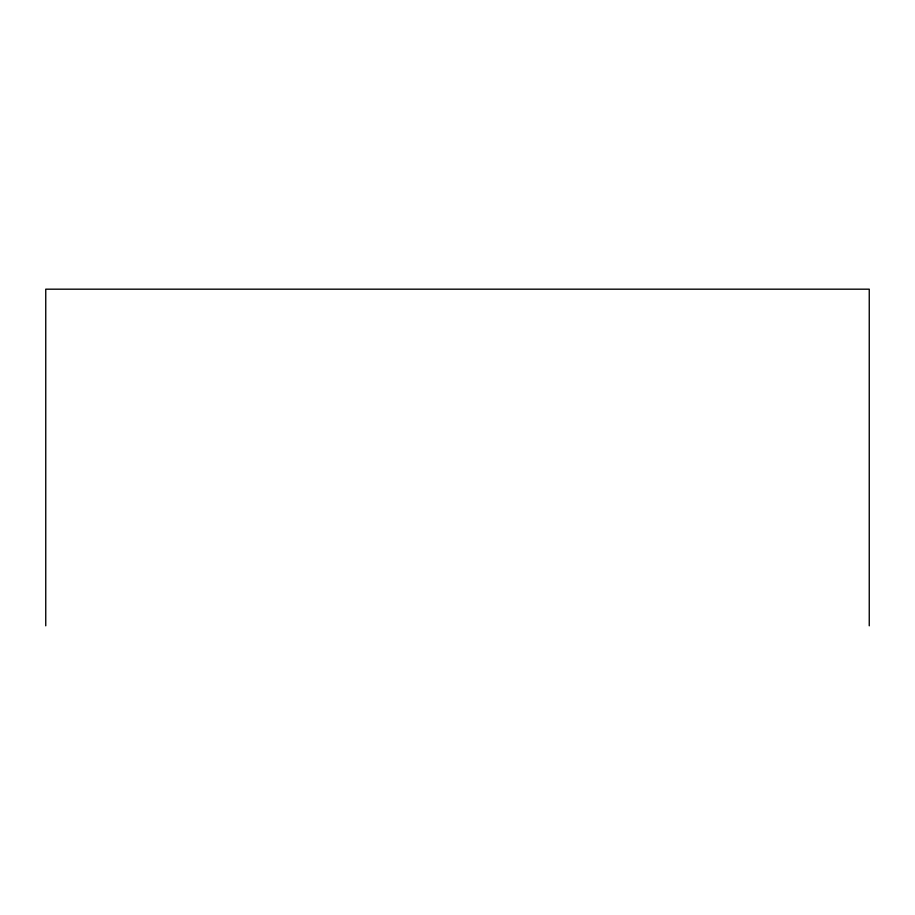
<?xml version="1.0" encoding="UTF-8"?>
<svg xmlns="http://www.w3.org/2000/svg" width="915" height="915" viewBox="0 0 915 915"><rect width="100%" height="100%" fill="white"/><g stroke="black" fill="none" stroke-linecap="round" stroke-linejoin="round"><path stroke-width="1.37" d="M869.25 625.814L869.25 289.186L45.75 289.186L45.75 625.814"/></g></svg>
